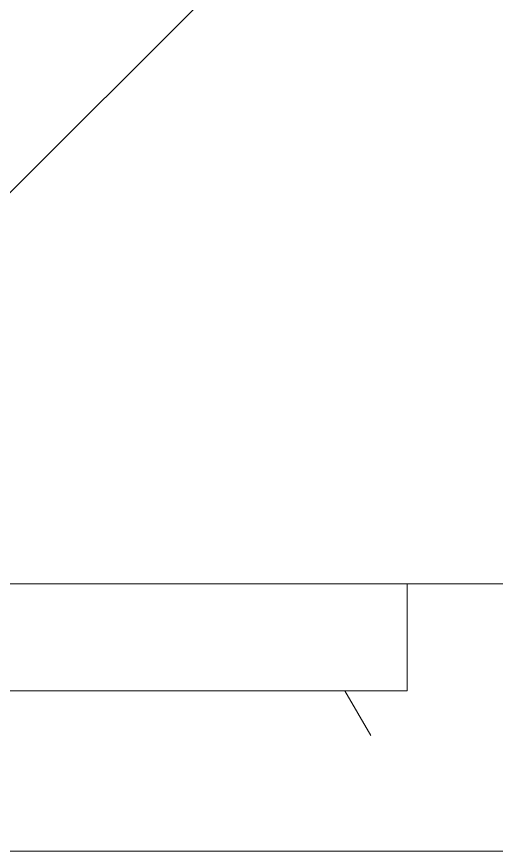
# Model space of a CAD drawing. Header units: millimetres. Extents: x 81773 to 282675, y -8553 to 29000.
# Drawn here: x 111230.8 to 111266.7, y 6600 to 6662.4 of the extents above; entities that cross this region are included whole.
import ezdxf

# ---------------------------------------------------------------- set-up
doc = ezdxf.new("R2010")
doc.units = ezdxf.units.MM
for name, color, linetype, lineweight in [('A-DOOR', 7, 'Continuous', 9), ('A-DOOR-FRAM', 7, 'Continuous', 13), ('A-WALL', 7, 'Continuous', 9), ('I-WALL', 7, 'Continuous', 9)]:
    doc.layers.add(name, color=color, linetype=linetype, lineweight=lineweight)
doc.layers.add('A-WALL-FNSH-1', color=9, linetype='Continuous', lineweight=9, true_color=0x808080)
doc.layers.add('I-WALL-2', color=9, linetype='Continuous', lineweight=9, true_color=0x808080)

# ---------------------------------------------------------------- blocks, each defined once
blk = doc.blocks.new('110_Дверь_СКБ_1Ст_Внутренняя1 - Д-8 950x2100h_охрана-V11-План раскладки напольных покрытий 3 этажа в осях 23-33')
at = {"layer": 'A-DOOR-FRAM'}
for p, q in [((-422.5, 48), (-492.5, 48)), ((-492.5, 48), (-492.5, 40)), ((-492.5, 40), (-422.5, 40))]:
    blk.add_line(p, q, dxfattribs=at)

msp = doc.modelspace()

# ---------------------------------------------------------------- hatches: boundary and pattern name
at = {"layer": 'I-WALL'}
h = msp.add_hatch(dxfattribs=at)
h.set_pattern_fill('FP_5', color=256, style=0, pattern_type=2)
h.set_pattern_definition([(45, (0, 0), (-35.35534, 35.35534), [])])
h.paths.add_polyline_path([(111574.77, 6620), (111930, 6620), (111930, 6700), (111635.359, 6700), (111574.77, 6683.765), (111574.77, 6700), (111230, 6700), (111230, 6620), (111260, 6620)])
h.paths.add_polyline_path([(110250, 6620), (110280, 6620), (110280, 6700), (109750, 6700), (109750, 6620), (109972.739, 6620)])
at = {"layer": 'I-WALL-2'}
h = msp.add_hatch(dxfattribs=at)
h.set_pattern_fill('FP_35', color=256, style=0, pattern_type=2)
h.set_pattern_definition([(0, (0, 0), (121.92, 30.48), [10.058, -81.382, 10.058, -81.382, -487.68]), (0, (0, 0), (121.92, 30.48), [-182.88, 10.058, -172.822, 10.058, -81.382, -213.36]), (0, (0, 0), (121.92, 30.48), [-457.2, 10.058, -50.902, 10.058, -142.342]), (120, (45.72, 15.24), (-87.356454, 90.345817), [10.058, -81.382, 10.058, -81.382, -487.68]), (120, (45.72, 15.24), (-87.356454, 90.345817), [-182.88, 10.058, -172.822, 10.058, -81.382, -213.36]), (120, (45.72, 15.24), (-87.356454, 90.345817), [-457.2, 10.058, -50.902, 10.058, -142.342]), (240, (60.96, 76.2), (-34.563546, -120.825817), [10.058, -81.382, 10.058, -81.382, -487.68]), (240, (60.96, 76.2), (-34.563546, -120.825817), [-182.88, 10.058, -172.822, 10.058, -81.382, -213.36]), (240, (60.96, 76.2), (-34.563546, -120.825817), [-457.2, 10.058, -50.902, 10.058, -142.342])])
h.paths.add_polyline_path([(111910, 6600), (111910, 6620), (111260, 6619.116), (111260, 6612), (111230, 6612), (111230, 6600), (111909, 6600)])
h.paths.add_polyline_path([(110250, 6600), (110280, 6600), (110280, 6612), (110250, 6612), (110250, 6620), (109750, 6620), (109750, 6600), (109972.739, 6600)])

# ---------------------------------------------------------------- linework, layer by layer
at = {"layer": 'A-WALL'}
msp.add_line((111930, 6620), (111260, 6620), dxfattribs=at)
at = {"layer": 'A-WALL-FNSH-1'}
msp.add_line((111909, 6600), (111230, 6600), dxfattribs=at)

# ---------------------------------------------------------------- block references
at = {"layer": 'A-DOOR', "rotation": 180}
msp.add_blockref('110_Дверь_СКБ_1Ст_Внутренняя1 - Д-8 950x2100h_охрана-V11-План раскладки напольных покрытий 3 этажа в осях 23-33', (110767.5, 6660), dxfattribs=at)

doc.saveas('drawing.dxf')
